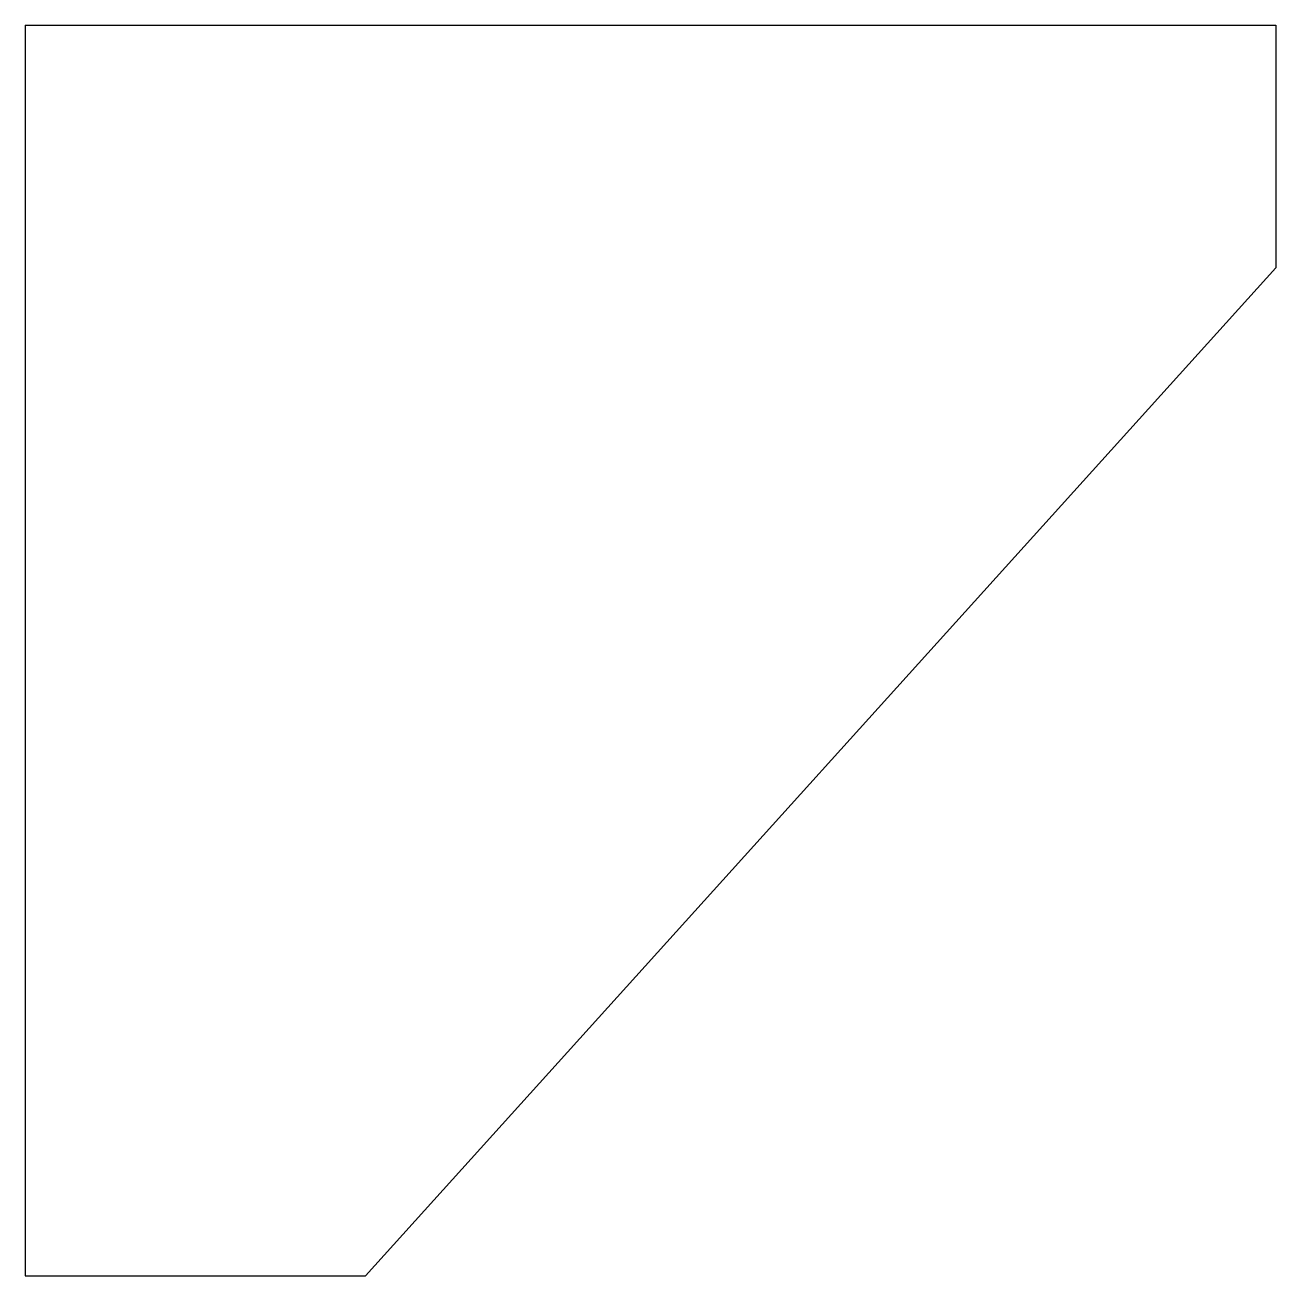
# Model space of a CAD drawing. Extents: x -7.36 to -5.86, y 21.04 to 22.54.
import ezdxf

# ---------------------------------------------------------------- set-up
doc = ezdxf.new("R2010")
doc.units = 0
doc.header["$LTSCALE"] = 1.21
doc.layers.get('0').update_dxf_attribs({"linetype": 'CONTINUOUS'})

msp = doc.modelspace()

# ---------------------------------------------------------------- linework, layer by layer
at = {"color": 3}
for p, q in [((-7.3607, 22.5436), (-7.3607, 21.0436)), ((-7.3607, 22.5436), (-5.8607, 22.5436)), ((-5.8607, 22.5436), (-5.8607, 22.2526)), ((-6.9523, 21.0436), (-5.8607, 22.2526)), ((-7.3607, 21.0436), (-6.9523, 21.0436))]:
    msp.add_line(p, q, dxfattribs=at)

doc.saveas('drawing.dxf')
